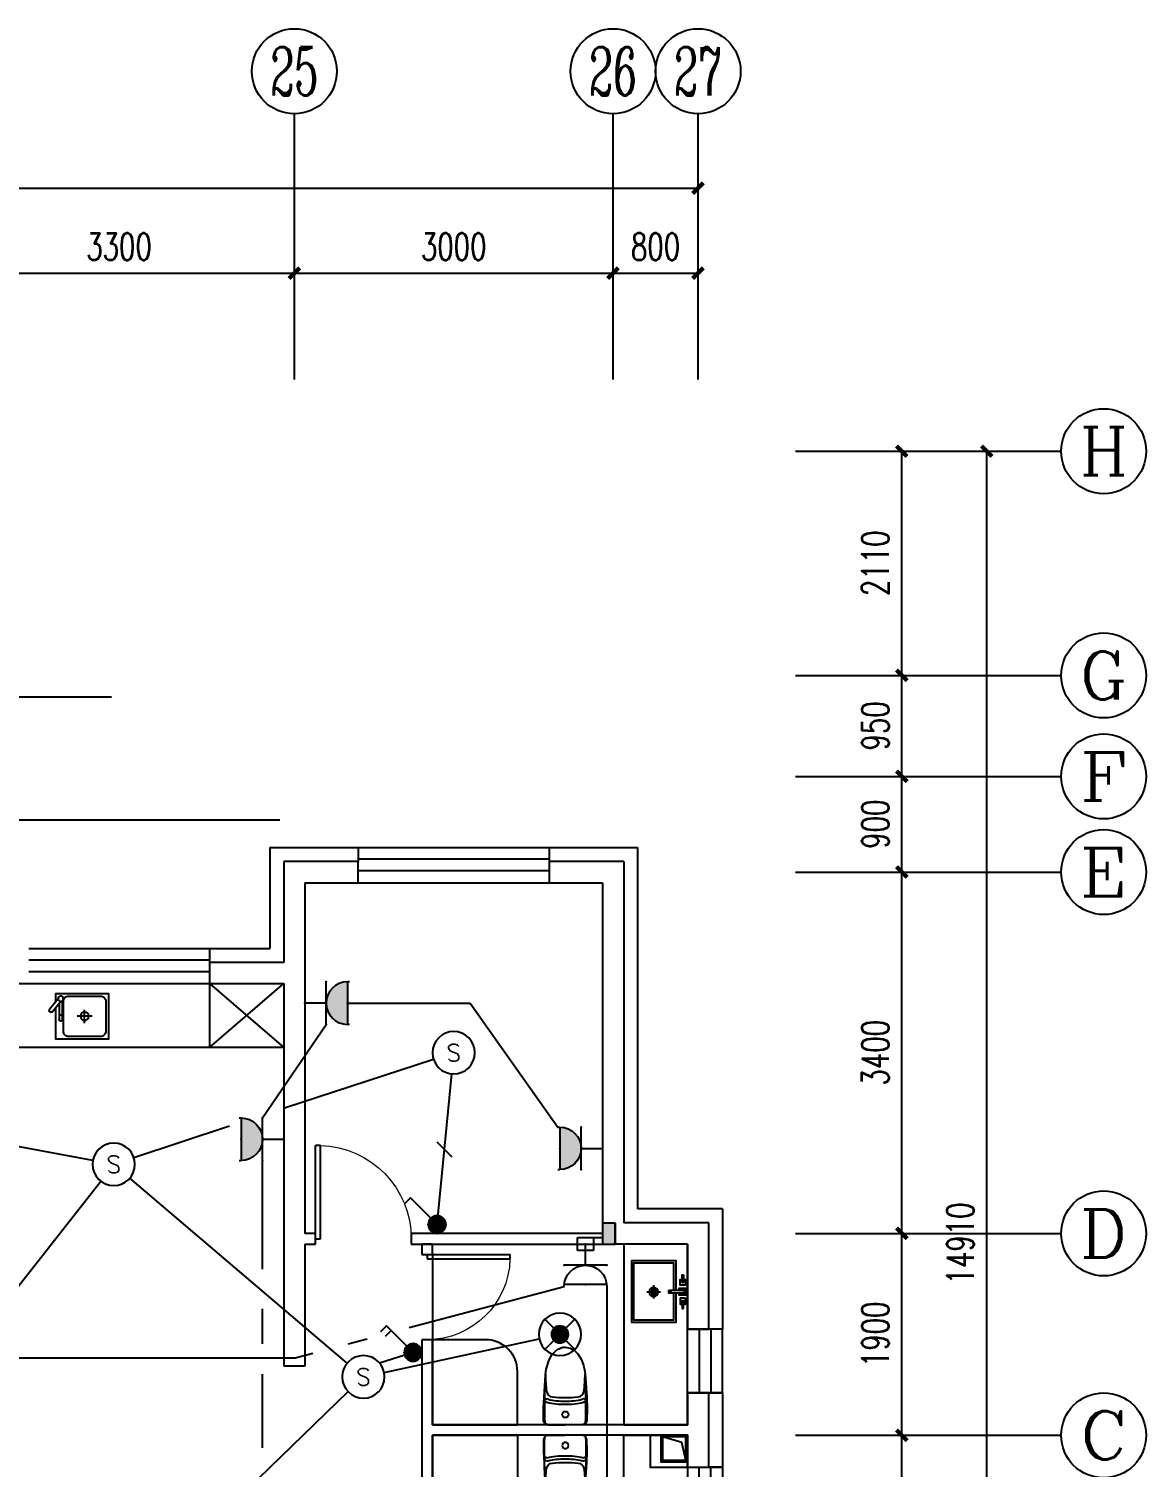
# Model space of a CAD drawing. Extents: x 4483878 to 4539156, y -49303 to -24364.
# Drawn here: x 4528638 to 4539156, y -37899 to -24364 of the extents above; entities that cross this region are included whole.
import ezdxf
from ezdxf.enums import TextEntityAlignment as Align

# ---------------------------------------------------------------- set-up
doc = ezdxf.new("R2010")
doc.units = 0
doc.header["$LTSCALE"] = 1000
doc.header["$MEASUREMENT"] = 0
for name, color, linetype in [('EQUIP-动力', 3, 'Continuous'), ('EQUIP-照明', 3, 'Continuous'), ('LAYER1', 4, 'Continuous'), ('LAYER2', 7, 'Continuous'), ('LVTRY', 7, 'Continuous'), ('SURFACE', 6, 'Continuous'), ('TEL_TEXT', 7, 'Continuous'), ('图层1', 7, 'Continuous')]:
    doc.layers.add(name, color=color, linetype=linetype)
doc.styles.add('_TCH_AXIS', font='COMPLEX', dxfattribs={"bigfont": 'GBCBIG'})
doc.styles.add('_TCH_DIM_T3', font='SIMPLEX', dxfattribs={"width": 0.705882, "bigfont": 'GBCBIG'})
doc.styles.add('_TEL_ATTDEF', font='simplex.shx', dxfattribs={"width": 0.8, "height": 3, "bigfont": 'hztxt.shx'})
doc.styles.add('_TEL_DIM', font='SIMPLEX', dxfattribs={"width": 0.8, "height": 3.5, "bigfont": 'HZTXT'})
doc.styles.get("Standard").update_dxf_attribs({"font": 'gbenor.shx', "bigfont": 'gbcbig.shx'})

# ---------------------------------------------------------------- blocks, each defined once
blk = doc.blocks.new('_ArchTick')
at = {"color": 0, "linetype": 'ByBlock', "const_width": 0.4}
blk.add_lwpolyline([(-0.5, -0.5), (0.5, 0.5)], dxfattribs=at)
blk = doc.blocks.new('20190804-秦皇岛紫金湾$0$紫金湾户型平面08.02$0$厨房龙头')
for p, q in [((0, 25), (102, 106)), ((25, 0), (119, 75)), ((44, 15), (196, 15)), ((154, -15), (154, 15)), ((20, -15), (196, -15))]:
    blk.add_line(p, q)
blk.add_circle((0, 0), 25)
for centre, radius, start, end in [((110, 90), 17.8, 298.592, 118.592), ((196, 0), 15, 270, 90)]:
    blk.add_arc(centre, radius, start, end)
blk = doc.blocks.new('A$C743B0476')
for p, q in [((225, 149), (225, 275)), ((154, 215), (296, 215))]:
    blk.add_line(p, q)
blk.add_lwpolyline([(497, 353), (497, 430), (0, 430), (0, 0), (497, 0), (497, 296)])
blk.add_lwpolyline([(25, 355), (25, 75, 0.414214), (75, 25), (375, 25, 0.414214), (425, 75), (425, 355, 0.414214), (375, 405), (75, 405, 0.414214)], format="xyb", close=True)
blk.add_circle((225, 215), 40)
at = {"rotation": 270}
blk.add_blockref('20190804-秦皇岛紫金湾$0$紫金湾户型平面08.02$0$厨房龙头', (450, 380), dxfattribs=at)
blk = doc.blocks.new('20190804-秦皇岛紫金湾$0$紫金湾户型平面08.02$0$rhedjrjedj')
at = {"layer": 'LVTRY'}
for p, q in [((36817, 108684, 0), (36852, 108723, 0)), ((36852, 108723, 0), (36881, 108743, 0)), ((36881, 108743, 0), (36918, 108756, 0)), ((36918, 108756, 0), (36942, 108758, 0)), ((36942, 108758, 0), (36988, 108749, 0)), ((36988, 108749, 0), (37025, 108728, 0)), ((37025, 108728, 0), (37059, 108694, 0)), ((37059, 108694, 0), (37091, 108644, 0)), ((36755, 108497, 0), (36762, 108552, 0)), ((36762, 108552, 0), (36789, 108637, 0)), ((36789, 108637, 0), (36817, 108684, 0)), ((37091, 108644, 0), (37113, 108587, 0)), ((37113, 108587, 0), (37125, 108529, 0)), ((36736, 108183, 0), (36755, 108497, 0)), ((37125, 108529, 0), (37128, 108503, 0)), ((37128, 108503, 0), (37137, 108422, 0)), ((37137, 108422, 0), (37146, 108285, 0)), ((37146, 108285, 0), (37148, 108175, 0)), ((36738, 108066, 0), (36736, 108183, 0)), ((37148, 108175, 0), (37145, 108066, 0)), ((36751, 108039, 0), (36738, 108066, 0)), ((36778, 108028, 0), (36751, 108039, 0)), ((37105, 108028, 0), (36778, 108028, 0)), ((36778, 108028, 0), (36942, 108028, 0)), ((37105, 108028, 0), (36942, 108028, 0)), ((37133, 108039, 0), (37105, 108028, 0)), ((37145, 108066, 0), (37133, 108039, 0)), ((37145, 108066, 0), (37145, 108066, 0))]:
    blk.add_line(p, q, dxfattribs=at)
blk.add_circle((36942, 108124, 0), 29.6, dxfattribs=at)
for centre, radius, start, end in [((41058, 108225, 0), 4312, 176.3006, 182.4712), ((37855, 108497, 0), 1100, 179.6519, 188.297), ((36028, 108497, 0), 1100, 351.703, 0.3481), ((32825, 108225, 0), 4312, 357.5288, 3.6994), ((36826, 108349, 0), 60, 190.4701, 264.6079), ((36950, 109661, 0), 1378, 264.6079, 269.6591), ((36933, 109661, 0), 1378, 270.3409, 275.3921), ((37057, 108349, 0), 60, 275.3921, 349.5299), ((36763, 108221, 0), 18.2, 73.3813, 156.4724), ((36770, 108246, 0), 24.1, 62.2033, 161.9404), ((36918, 108822, 0), 602, 255.6185, 272.2533), ((36918, 108802, 0), 552, 255.6185, 272.4575), ((36965, 108802, 0), 552, 267.5425, 284.3815), ((36965, 108822, 0), 602, 267.7467, 284.3815), ((37114, 108246, 0), 24.1, 18.0596, 117.7967), ((37120, 108221, 0), 18.2, 23.5276, 106.6187)]:
    blk.add_arc(centre, radius, start, end, dxfattribs=at)
blk = doc.blocks.new('YQB08132737')
at = {"layer": 'LVTRY'}
for p, q in [((-4, 147), (-4, 274)), ((-67, 211), (59, 211))]:
    blk.add_line(p, q, dxfattribs=at)
for points in [[(13, 421), (288, 421), (288, 0), (-288, 0), (-288, 421), (-16, 421)], [(13, 449), (31, 449), (31, 519), (-35, 519), (-35, 449), (-16, 449)], [(13, 454), (26, 454), (26, 513), (-30, 513), (-30, 454), (-16, 454)], [(13, 400), (266, 400), (266, 21), (-266, 21), (-266, 400), (-16, 400)]]:
    blk.add_lwpolyline(points, dxfattribs=at)
for points in [[(-160, 490), (-87, 490), (-87, 477), (-160, 477)], [(-63, 510), (-63, 459), (-118, 459), (-118, 510)], [(13, 354), (13, 496), (-16, 496), (-16, 354)], [(60, 510), (60, 459), (114, 459), (114, 510)], [(156, 490), (84, 490), (84, 477), (156, 477)]]:
    blk.add_lwpolyline(points, close=True, dxfattribs=at)
for centre, radius in [((-94, 483, 0), 6.49), ((90, 483, 0), 6.49), ((-1, 367), 8.4), ((-4, 211), 42.1), ((-4, 211), 23.7)]:
    blk.add_circle(centre, radius, dxfattribs=at)
blk = doc.blocks.new('20190804-秦皇岛紫金湾$0$紫金湾户型平面08.02$0$A$C7AA55481')
for points in [[(0, 0), (0, 350), (300, 350), (300, 0)], [(0, 0), (0, 250), (250, 250), (250, 0)], [(15, 15), (15, 235), (235, 235), (235, 15)]]:
    blk.add_lwpolyline(points, close=True)
blk.add_lwpolyline([(235, 15), (68, 54), (15, 235)])
blk = doc.blocks.new('$equip$00001238')
for p, q in [((0.497, 0.95), (-0.497, 0.95)), ((0.5, 0.5), (-0.5, 0.5)), ((0, 0.5), (0, 0))]:
    blk.add_line(p, q)
blk.add_arc((0, 1), 0.5, 180, 0)
for p in [(0, 0.95), (-0.5, 0.5), (0.5, 0.5), (0, 0)]:
    blk.add_point(p)
at = {"flags": 9}
blk.add_attdef('A', (0, 0), '', height=0.00002, dxfattribs=at)
blk = doc.blocks.new('M')
at = {"layer": 'LAYER2', "color": 3}
for p, q in [((768307, 402424), (768307, 402544)), ((768307, 402544), (768457, 402544)), ((768457, 402544), (768457, 402424)), ((768457, 402424), (768307, 402424))]:
    blk.add_line(p, q, dxfattribs=at)
blk = doc.blocks.new('$equip$00001838')
blk.add_circle((0, 0), 0.5)
at = {"color": 7, "style": '_TEL_DIM'}
blk.add_attdef('$TEXT$', text='', height=0.4, dxfattribs=at).set_placement((0, 0), align=Align.MIDDLE_CENTER)
at = {"color": 7, "style": '_TEL_DIM', "flags": 1}
blk.add_attdef('A', text='', height=0.00002, dxfattribs=at).set_placement((0, 0), align=Align.MIDDLE_CENTER)
blk = doc.blocks.new('$equip$00001149')
for p, q in [((-0.354, 0.354), (0.354, -0.354)), ((0.354, 0.354), (-0.354, -0.354))]:
    blk.add_line(p, q)
for radius in [0.5, 0.2]:
    blk.add_circle((0, 0), radius)
for points in [[(-0.173, 0.1), (0.173, 0.1), (-0.2, 0), (0.2, 0)], [(-0.173, -0.1), (0.173, -0.1), (-0.2, 0), (0.2, 0)], [(-0.1, 0.173), (0.1, 0.173), (-0.173, 0.1), (0.173, 0.1)], [(0, 0.2), (0, 0.2), (-0.1, 0.173), (0.1, 0.173)], [(-0.1, -0.173), (0.1, -0.173), (-0.173, -0.1), (0.173, -0.1)], [(0, -0.2), (0, -0.2), (-0.1, -0.173), (0.1, -0.173)]]:
    blk.add_solid(points)
at = {"flags": 9}
blk.add_attdef('A', (0, 0), '', height=0.00002, dxfattribs=at)
blk = doc.blocks.new('$equip$00001962')
for p, q in [((0.147, 0.356), (0.625, 0.833)), ((0.625, 0.833), (0.766, 0.692))]:
    blk.add_line(p, q)
blk.add_circle((0, 0.208), 0.208)
for p in [(0, 0.417), (-0.208, 0.208), (0, 0), (0.208, 0.208)]:
    blk.add_point(p)
for points in [[(-0.104, 0.389), (0.104, 0.389), (-0.18, 0.313), (0.18, 0.313)], [(0, 0.417), (0, 0.417), (-0.104, 0.389), (0.104, 0.389)], [(-0.18, 0.313), (0.18, 0.313), (-0.208, 0.208), (0.208, 0.208)], [(-0.18, 0.104), (0.18, 0.104), (-0.208, 0.208), (0.208, 0.208)], [(-0.104, 0.028), (0.104, 0.028), (-0.18, 0.104), (0.18, 0.104)], [(0, 0), (0, 0), (-0.104, 0.028), (0.104, 0.028)]]:
    blk.add_solid(points)
at = {"layer": 'TEL_TEXT', "style": '_TEL_DIM', "flags": 1}
blk.add_attdef('A', text='', height=0.00002, dxfattribs=at).set_placement((0, 0), align=Align.MIDDLE_CENTER)
blk = doc.blocks.new('$equip$00001237')
for p, q in [((-0.5, 1.05), (-0.5, 1)), ((0.5, 1.05), (0.5, 1)), ((-0.5, 1), (0.5, 1)), ((0.5, 0.5), (-0.5, 0.5)), ((0, 0.5), (0, 0))]:
    blk.add_line(p, q)
blk.add_arc((0, 1), 0.5, 180, 0)
for p in [(0, 1), (-0.5, 0.5), (0.5, 0.5), (0, 0)]:
    blk.add_point(p)
for points in [[(0.433, 0.75), (-0.433, 0.75), (0.5, 1), (-0.5, 1)], [(0.25, 0.567), (-0.25, 0.567), (0.433, 0.75), (-0.433, 0.75)], [(0, 0.5), (0, 0.5), (0.25, 0.567), (-0.25, 0.567)]]:
    blk.add_solid(points)
at = {"flags": 9}
blk.add_attdef('A', (0, 0), '', height=0.00002, dxfattribs=at)
blk = doc.blocks.new('$equip$00001963')
for p, q in [((0.147, 0.356), (0.625, 0.833)), ((0.512, 0.72), (0.653, 0.579)), ((0.625, 0.833), (0.766, 0.692))]:
    blk.add_line(p, q)
blk.add_circle((0, 0.208), 0.208)
for p in [(0, 0.417), (-0.208, 0.208), (0, 0), (0.208, 0.208)]:
    blk.add_point(p)
for points in [[(-0.104, 0.389), (0.104, 0.389), (-0.18, 0.313), (0.18, 0.313)], [(0, 0.417), (0, 0.417), (-0.104, 0.389), (0.104, 0.389)], [(-0.18, 0.313), (0.18, 0.313), (-0.208, 0.208), (0.208, 0.208)], [(-0.18, 0.104), (0.18, 0.104), (-0.208, 0.208), (0.208, 0.208)], [(-0.104, 0.028), (0.104, 0.028), (-0.18, 0.104), (0.18, 0.104)], [(0, 0), (0, 0), (-0.104, 0.028), (0.104, 0.028)]]:
    blk.add_solid(points)
at = {"layer": 'TEL_TEXT', "style": '_TEL_DIM', "flags": 1}
blk.add_attdef('A', text='', height=0.00002, dxfattribs=at).set_placement((0, 0), align=Align.MIDDLE_CENTER)
blk = doc.blocks.new('$TCHSYS$WIN2D')
for p, q in [((-0.5, 0.5), (0.5, 0.5)), ((0.5, 0.1667), (-0.5, 0.1667)), ((0.5, -0.1667), (-0.5, -0.1667)), ((-0.5, -0.5), (0.5, -0.5))]:
    blk.add_line(p, q)
blk = doc.blocks.new('$TCHSYS$DOOR2D')
for p, q in [((0.45, 0.975), (0.5, 0.975)), ((0.45, 0), (0.45, 0.975)), ((0.5, 0), (0.5, 0.975)), ((0.5, 0), (0.45, 0))]:
    blk.add_line(p, q)
at = {"lineweight": 13}
blk.add_arc((0.475, 0), 0.975, 91.4693, 180, dxfattribs=at)
blk = doc.blocks.new('20190804-秦皇岛紫金湾$0$紫金湾户型平面08.02$0$$WINLIB2D$00000001')
at = {"color": 0}
for points in [[(-0.5, 0.5), (-0.5, -0.5)], [(-0.5, 0.5), (0.5, 0.5)], [(0.5, -0.5), (0.5, 0.5)], [(0.5, 0.167), (-0.5, 0.167)], [(0.5, -0.167), (-0.5, -0.167)], [(-0.5, -0.5), (0.5, -0.5)]]:
    blk.add_lwpolyline(points, dxfattribs=at)

msp = doc.modelspace()

# ---------------------------------------------------------------- hatches: boundary and pattern name
at = {"layer": '图层1'}
msp.add_hatch(color=7, dxfattribs=at).paths.add_polyline_path([(4534038, -35799), (4534158, -35799), (4534158, -35599), (4534038, -35599)])

# ---------------------------------------------------------------- linework, layer by layer
at = {"color": 7}
for p, q in [((4531138, -27664), (4531138, -25164)), ((4534138, -27664), (4534138, -25164)), ((4534938, -27664), (4534938, -25164)), ((4534938, -27664), (4534938, -25614)), ((4487738, -25864), (4534938, -25864)), ((4531138, -27664), (4531138, -26414)), ((4531138, -27664), (4531138, -26414)), ((4534138, -27664), (4534138, -26414)), ((4534138, -27664), (4534138, -26414)), ((4534938, -27664), (4534938, -26414)), ((4527838, -26664), (4531138, -26664)), ((4531138, -26664), (4534138, -26664)), ((4534138, -26664), (4534938, -26664)), ((4535856, -28339), (4537906, -28339)), ((4535856, -28339), (4537106, -28339)), ((4535856, -28339), (4538356, -28339)), ((4536856, -30449), (4536856, -28339)), ((4537656, -43249), (4537656, -28339)), ((4535856, -30449), (4537106, -30449)), ((4535856, -30449), (4537106, -30449)), ((4535856, -30449), (4538356, -30449)), ((4536856, -31399), (4536856, -30449)), ((4535856, -31399), (4537106, -31399)), ((4535856, -31399), (4537106, -31399)), ((4535856, -31399), (4538356, -31399)), ((4536856, -32299), (4536856, -31399)), ((4531738, -32199), (4531038, -32199)), ((4531038, -32199), (4531038, -33149)), ((4531738, -32399), (4531738, -32199)), ((4534238, -32199), (4533538, -32199)), ((4533538, -32199), (4533538, -32399)), ((4534238, -32199), (4534238, -35599)), ((4535856, -32299), (4537106, -32299)), ((4535856, -32299), (4537106, -32299)), ((4535856, -32299), (4538356, -32299)), ((4536856, -35699), (4536856, -32299)), ((4531238, -32399), (4531738, -32399)), ((4531238, -32399), (4531238, -33249)), ((4533538, -32399), (4534038, -32399)), ((4534038, -32399), (4534038, -35699)), ((4531038, -33149), (4530338, -33149)), ((4530338, -33149), (4530338, -33349)), ((4531238, -33249), (4531238, -35699)), ((4530338, -33949), (4531038, -33349)), ((4530338, -33349), (4531038, -33949)), ((4530338, -33349), (4530338, -33949)), ((4530338, -33349), (4531038, -33349)), ((4531038, -33349), (4531038, -35699)), ((4531038, -35699), (4531038, -36949)), ((4531338, -35699), (4531238, -35699)), ((4531338, -35799), (4531338, -35699)), ((4534038, -35699), (4532238, -35699)), ((4532238, -35699), (4532238, -35799)), ((4535038, -35599), (4534238, -35599)), ((4535038, -36599), (4535038, -35599)), ((4535856, -35699), (4537106, -35699)), ((4535856, -35699), (4537106, -35699)), ((4535856, -35699), (4538356, -35699)), ((4536856, -37599), (4536856, -35699)), ((4531238, -35799), (4531338, -35799)), ((4531238, -35799), (4531238, -36949)), ((4532238, -35799), (4534138, -35799)), ((4532338, -35799), (4532338, -35899)), ((4532438, -35799), (4532338, -35799)), ((4532438, -35899), (4532438, -35799)), ((4534838, -35799), (4534138, -35799)), ((4534838, -35799), (4534838, -36599)), ((4532338, -35899), (4532438, -35899)), ((4532438, -35899), (4532438, -36699)), ((4534838, -36599), (4535038, -36599)), ((4532438, -36699), (4532338, -36699)), ((4532338, -36699), (4532338, -37599)), ((4532438, -37499), (4532438, -36699)), ((4531238, -36949), (4531038, -36949)), ((4535038, -37199), (4534838, -37199)), ((4534838, -37199), (4534838, -37499)), ((4535038, -37599), (4535038, -37199)), ((4532338, -37599), (4532338, -38299)), ((4534838, -37499), (4532438, -37499)), ((4534838, -37599), (4532438, -37599)), ((4532438, -37599), (4532438, -38399)), ((4534838, -37599), (4534838, -37899)), ((4535038, -37899), (4535038, -37599)), ((4535856, -37599), (4537106, -37599)), ((4535856, -37599), (4537106, -37599)), ((4535856, -37599), (4538356, -37599)), ((4536856, -39399), (4536856, -37599)), ((4534838, -37899), (4535038, -37899))]:
    msp.add_line(p, q, dxfattribs=at)
for points in [[(4531038, -33349), (4531038, -33949), (4527838, -33949), (4527838, -33349)], [(4534838, -35799), (4534238, -35799), (4534238, -37499), (4534838, -37499)], [(4534838, -39299), (4534238, -39299), (4534238, -37599), (4534838, -37599)]]:
    msp.add_lwpolyline(points, close=True, dxfattribs=at)
for points in [[(4532438, -37499), (4533238, -37499), (4533238, -36999, 0.414214), (4532938, -36699), (4532438, -36699), (4532438, -37499)], [(4532438, -37599), (4533238, -37599), (4533238, -38099, -0.414214), (4532938, -38399), (4532438, -38399), (4532438, -37599)]]:
    msp.add_lwpolyline(points, format="xyb", dxfattribs=at)
for centre in [(4531138, -24764), (4534138, -24764), (4534938, -24764), (4538756, -28339), (4538756, -30449), (4538756, -31399), (4538756, -32299), (4538756, -35699), (4538756, -37599)]:
    msp.add_circle(centre, 400, dxfattribs=at)
at = {"layer": 'SURFACE'}
for p, q in [((4530908, -32069), (4531738, -32069)), ((4530908, -32069), (4530908, -33019)), ((4531738, -32069), (4531738, -32199)), ((4533538, -32069), (4533538, -32199)), ((4533538, -32069), (4534368, -32069)), ((4534368, -32069), (4534368, -35469)), ((4530338, -33019), (4530338, -33149)), ((4530338, -33019), (4530908, -33019)), ((4535168, -35469), (4534368, -35469)), ((4535168, -35469), (4535168, -36599)), ((4535168, -36599), (4535038, -36599)), ((4535168, -37199), (4535038, -37199)), ((4535168, -37199), (4535168, -37599)), ((4535168, -37599), (4535168, -37899)), ((4535168, -37899), (4535038, -37899))]:
    msp.add_line(p, q, dxfattribs=at)
at = {"layer": 'TEL_TEXT'}
msp.add_line((4526619, -30650), (4529418, -30650), dxfattribs=at)
at = {"layer": 'TEL_TEXT', "color": 0}
for p, q in [((4531002, -31810), (4526863, -31810)), ((4532479, -34836), (4532621, -34978))]:
    msp.add_line(p, q, dxfattribs=at)
at = {"layer": '图层1', "color": 4}
for p, q in [((4531638, -33532), (4532794, -33532)), ((4532794, -33532), (4533618, -34699)), ((4530838, -34613), (4531438, -33732)), ((4532448, -34062), (4531045, -34522)), ((4532481, -35616), (4532619, -34198)), ((4529241, -35013), (4527060, -34611)), ((4530529, -34691), (4529628, -34987)), ((4530838, -36035), (4530838, -35013)), ((4531636, -36920), (4529590, -35179)), ((4528306, -36492), (4529315, -35207)), ((4533953, -35739), (4534038, -35739)), ((4532219, -36585), (4533678, -36199)), ((4534078, -36199), (4534078, -38919)), ((4530838, -36738), (4530838, -36410)), ((4531646, -36737), (4531824, -36690)), ((4531984, -37007), (4533443, -36692)), ((4527438, -36869), (4531145, -36869)), ((4531145, -36869), (4531313, -36825)), ((4532255, -36819), (4531940, -36920)), ((4530838, -37718), (4530838, -37025)), ((4528832, -39910), (4531644, -37188))]:
    msp.add_line(p, q, dxfattribs=at)
at = {"layer": '图层1', "color": 7}
for p, q in [((4534038, -35599), (4534038, -35799)), ((4534038, -35599), (4534158, -35599)), ((4534038, -35599), (4534158, -35599)), ((4534158, -35799), (4534158, -35599)), ((4534158, -35599), (4534158, -35799)), ((4534038, -35799), (4534158, -35799)), ((4534038, -35799), (4534158, -35799))]:
    msp.add_line(p, q, dxfattribs=at)

# ---------------------------------------------------------------- block references
at = {"color": 7}
for name, p, xscale, yscale, zscale in [('_ArchTick', (4534938, -25864), 100, 100, 100), ('_ArchTick', (4531138, -26664), 100, 100, 100), ('_ArchTick', (4534138, -26664), 100, 100, 100), ('_ArchTick', (4534938, -26664), 100, 100, 100), ('$TCHSYS$WIN2D', (4529488, -33184), 1700, -330, 330)]:
    msp.add_blockref(name, p, dxfattribs=dict(at, xscale=xscale, yscale=yscale, zscale=zscale))
for name, p, xscale, yscale, zscale, rotation in [('_ArchTick', (4531138, -26664), 100, 100, 100, 180), ('_ArchTick', (4534138, -26664), 100, 100, 100, 180), ('_ArchTick', (4536856, -28339), 100, 100, 100, 90), ('_ArchTick', (4537656, -28339), 100, 100, 100, 90), ('_ArchTick', (4536856, -30449), 100, 100, 100, 90), ('_ArchTick', (4536856, -30449), 100, 100, 100, 270), ('_ArchTick', (4536856, -31399), 100, 100, 100, 90), ('_ArchTick', (4536856, -31399), 100, 100, 100, 270), ('$TCHSYS$WIN2D', (4532638, -32234), 1800, -330, 330, 359.9999999999978), ('_ArchTick', (4536856, -32299), 100, 100, 100, 90), ('_ArchTick', (4536856, -32299), 100, 100, 100, 270), ('$TCHSYS$DOOR2D', (4531788, -35749), 900, -900, 100, 180.0000000001645), ('_ArchTick', (4536856, -35699), 100, 100, 100, 90), ('_ArchTick', (4536856, -35699), 100, 100, 100, 270), ('$TCHSYS$DOOR2D', (4532388, -36299), -800, 800, 100, 270.0000000004447), ('20190804-秦皇岛紫金湾$0$紫金湾户型平面08.02$0$$WINLIB2D$00000001', (4535003, -36899), -600, -330, 330, 270.0000000000281), ('_ArchTick', (4536856, -37599), 100, 100, 100, 90), ('_ArchTick', (4536856, -37599), 100, 100, 100, 270), ('20190804-秦皇岛紫金湾$0$紫金湾户型平面08.02$0$$WINLIB2D$00000001', (4535003, -38199), 600, -330, 330, 270)]:
    msp.add_blockref(name, p, dxfattribs=dict(at, xscale=xscale, yscale=yscale, zscale=zscale, rotation=rotation))
at = {"color": 7, "extrusion": (0, 0, -1), "zscale": -1}
msp.add_blockref('A$C743B0476', (-4529389, -33871), dxfattribs=at)
at = {"color": 7, "extrusion": (0, 0, -1)}
for name, p, zscale, rotation in [('YQB08132737', (-4534310, -36246), -1.000000000000002, 90), ('20190804-秦皇岛紫金湾$0$紫金湾户型平面08.02$0$rhedjrjedj', (-4496746, 70429, 0), -1, 180), ('20190804-秦皇岛紫金湾$0$紫金湾户型平面08.02$0$A$C7AA55481', (-4534838, -37599), -1.000000000000001, 270)]:
    msp.add_blockref(name, p, dxfattribs=dict(at, zscale=zscale, rotation=rotation))
at = {"color": 7}
msp.add_blockref('20190804-秦皇岛紫金湾$0$紫金湾户型平面08.02$0$rhedjrjedj', (4496746, -145527, 0), dxfattribs=at)
at = {"layer": 'EQUIP-动力', "color": 4, "yscale": 400, "zscale": 400}
for name, p, xscale, rotation in [('$equip$00001237', (4531238, -33532), 400, 270), ('$equip$00001237', (4531038, -34813), -400, 90), ('$equip$00001237', (4534038, -34899), -400, 90), ('$equip$00001238', (4533878, -35799), -400, 180)]:
    msp.add_blockref(name, p, dxfattribs=dict(at, xscale=xscale, rotation=rotation))
at = {"layer": 'EQUIP-照明', "color": 4}
ref = msp.add_blockref('$equip$00001838', (4532638, -33999), dxfattribs=dict(at, xscale=-400, yscale=400, zscale=400))
ref.add_attrib('$TEXT$', 'S', dxfattribs={"layer": '0', "color": 7, "height": 160, "style": '_TEL_ATTDEF'}).set_placement((4532638, -33999), align=Align.MIDDLE_CENTER)
ref = msp.add_blockref('$equip$00001838', (4529438, -35049), dxfattribs=dict(at, xscale=-400, yscale=400, zscale=400))
ref.add_attrib('$TEXT$', 'S', dxfattribs={"layer": '0', "color": 7, "height": 160, "style": '_TEL_ATTDEF'}).set_placement((4529438, -35049), align=Align.MIDDLE_CENTER)
at = {"layer": 'EQUIP-照明', "color": 4, "xscale": -400, "yscale": 400, "zscale": 400}
for name, p in [('$equip$00001962', (4532481, -35699)), ('$equip$00001149', (4533638, -36649)), ('$equip$00001963', (4532255, -36902))]:
    msp.add_blockref(name, p, dxfattribs=at)
at = {"layer": 'EQUIP-照明', "color": 4}
ref = msp.add_blockref('$equip$00001838', (4531788, -37049), dxfattribs=dict(at, xscale=-400, yscale=400, zscale=400))
ref.add_attrib('$TEXT$', 'S', dxfattribs={"layer": '0', "color": 7, "height": 160, "style": '_TEL_ATTDEF'}).set_placement((4531788, -37049), align=Align.MIDDLE_CENTER)
at = {"layer": 'LAYER1', "color": 0, "rotation": 180}
msp.add_blockref('M', (5302260, 366685), dxfattribs=at)

# ---------------------------------------------------------------- texts
at = {"color": 7, "style": '_TCH_AXIS'}
for s, height, width, p, p2 in [('25', 452.5, 0.617647, (4530912, -24991), (4531364, -24991)), ('26', 452.5, 0.617647, (4533912, -24991), (4534364, -24991)), ('27', 452.5, 0.617647, (4534712, -24991), (4535164, -24991)), ('H', 453, 1.05, (4538530, -28566), (4538983, -28566)), ('G', 453, 1.166667, (4538530, -30676), (4538983, -30676)), ('F', 453, 1.3125, (4538530, -31626), (4538983, -31626)), ('E', 453, 1.3125, (4538530, -32526), (4538983, -32526)), ('D', 453, 1.235294, (4538530, -35926), (4538983, -35926)), ('C', 453, 1.4, (4538530, -37826), (4538983, -37826))]:
    msp.add_text(s, height=height, dxfattribs=dict(at, width=width)).set_placement(p, p2, align=Align.FIT)
at = {"color": 7, "char_height": 255, "attachment_point": 5, "style": '_TCH_DIM_T3'}
for s, insert in [('\\A1;3300', (4529488, -26414)), ('\\A1;3000', (4532638, -26414)), ('\\A1;800', (4534538, -26414))]:
    msp.add_mtext(s, dxfattribs=dict(at, insert=insert))
at = {"color": 7, "char_height": 255, "attachment_point": 5, "rotation": 90, "style": '_TCH_DIM_T3'}
for s, insert in [('\\A1;2110', (4536606, -29394)), ('\\A1;950', (4536606, -30924)), ('\\A1;900', (4536606, -31849)), ('\\A1;3400', (4536606, -33999)), ('\\A1;14910', (4537406, -35794)), ('\\A1;1900', (4536606, -36649))]:
    msp.add_mtext(s, dxfattribs=dict(at, insert=insert))

doc.saveas('drawing.dxf')
